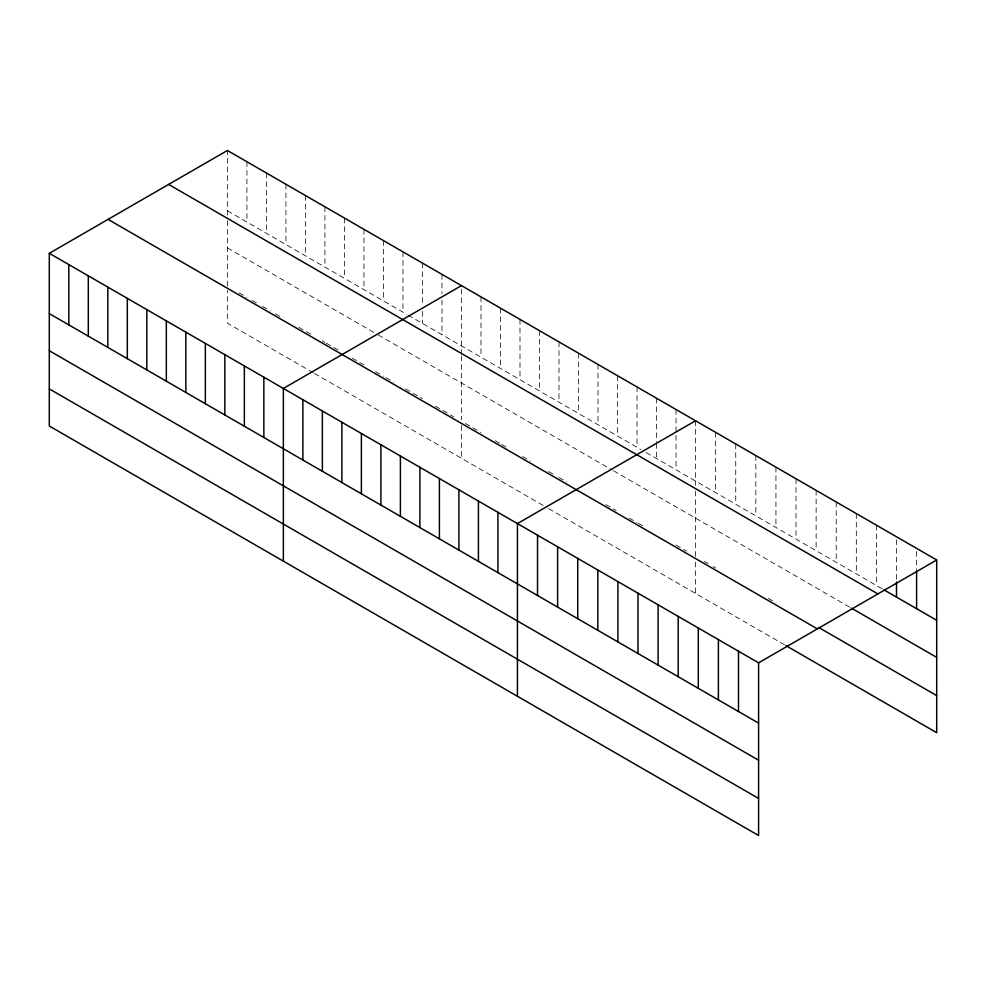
<?xml version="1.0" encoding="UTF-8"?>
<svg xmlns="http://www.w3.org/2000/svg" width="986" height="986" viewBox="0 0 986 986"><rect width="100%" height="100%" fill="white"/><g stroke="black" fill="none" stroke-linecap="round" stroke-linejoin="round"><path stroke-width="0.74" stroke-dasharray="4.93 3.7" d="M227.409 220.778L227.409 286.088M227.409 215.071L227.409 150.488M461.473 355.909L461.473 419.753M461.473 354.479L461.473 285.62M227.409 210.794L406.861 314.398M408.167 315.15L640.925 449.53M646.126 452.537L882.692 589.11M227.409 247.88L376.948 334.217M378.254 334.969L612.318 470.1M613.625 470.852L850.031 607.351M239.117 292.842L246.919 297.353M252.12 300.348L257.321 303.355M262.522 306.363L270.324 310.861M275.525 313.868L280.727 316.876M298.931 327.377L310.639 334.143M322.336 340.897L324.936 342.401M326.243 343.153L340.54 351.41M352.248 358.165L363.945 364.919M375.654 371.673L383.455 376.184M386.056 377.687L393.858 382.186M405.566 388.94L422.464 398.701M435.467 406.207L453.671 416.721M465.38 423.475L480.983 432.484M495.292 440.742L500.494 443.749M501.788 444.501L506.989 447.496M522.592 456.506L530.394 461.017M548.598 471.53L553.799 474.525M559 477.532L566.802 482.031M605.823 504.561L616.225 510.563M629.228 518.069L637.03 522.58M638.324 523.332L643.525 526.327M676.039 545.098L686.441 551.112M704.337 561.441L708.108 563.61M713.125 566.519L715.639 567.961M768.39 598.416L775.933 602.766M313.24 372.72L227.409 323.174L227.409 290.365M314.534 373.472L543.397 505.608M548.598 508.616L784.72 644.93M916.598 551.408L916.598 569.489M896.508 539.798L896.508 580.507M876.406 525.181L876.406 585.487M856.316 513.583L856.316 573.889M836.214 501.973L836.214 562.279M816.125 490.375L816.125 550.681M796.022 478.777L796.022 539.071M775.933 467.167L775.933 527.473M755.831 455.569L755.831 515.875M735.741 443.971L735.741 504.265M715.639 432.361L715.639 492.667M695.537 420.763L695.537 485.346M695.537 491.053L695.537 556.363M695.537 562.069L695.537 593.449M676.039 409.498L676.039 469.804M656.528 398.233L656.528 441.962M656.528 443.466L656.528 458.539M637.03 386.98L637.03 447.274M617.519 375.715L617.519 436.022M598.009 364.45L598.009 424.756M578.511 353.198L578.511 413.491M559 341.932L559 402.239M539.502 330.667L539.502 390.974M519.992 319.402L519.992 379.709M500.494 308.15L500.494 368.444M480.983 296.885L480.983 357.191M461.473 425.508L461.473 458.317M441.974 274.367L441.974 293.964M441.974 299.99L441.974 334.661M422.464 263.102L422.464 305.315M422.464 311.342L422.464 323.408M402.966 251.837L402.966 312.143M383.455 240.584L383.455 300.878M363.945 229.319L363.945 289.625M344.447 218.054L344.447 278.36M324.936 206.789L324.936 267.095M305.438 195.536L305.438 255.83M285.928 184.271L285.928 244.577M266.417 173.006L266.417 233.312M246.919 161.753L246.919 222.047"/><path stroke-width="1.48" d="M49.3 253.316L758.591 662.826L758.591 835.512L49.3 426.014L49.3 253.316L227.409 150.488L936.7 559.986L936.7 732.684L785.978 645.657M461.473 285.62L283.364 388.459L283.364 561.145M695.537 420.763L517.428 523.591L517.428 696.276M758.591 662.826L936.7 559.986M883.949 589.838L936.7 620.293M168.631 184.419L877.922 593.929M851.288 608.066L936.7 657.379M818.639 627.429L936.7 695.598M108.078 219.385L817.369 628.883M49.3 313.622L758.591 723.12M49.3 350.708L758.591 760.218M49.3 388.915L758.591 798.426M916.598 571.005L916.598 608.695M896.508 582.011L896.508 597.085M738.489 651.216L738.489 711.522M718.4 639.618L718.4 699.924M698.298 628.02L698.298 688.314M678.208 616.41L678.208 676.716M658.106 604.812L658.106 665.119M638.004 593.202L638.004 653.508M617.914 581.604L617.914 641.911M597.812 570.007L597.812 630.3M577.722 558.396L577.722 618.703M557.62 546.799L557.62 607.105M537.53 535.201L537.53 595.495M497.93 512.326L497.93 572.632M478.42 501.073L478.42 561.367M458.909 489.808L458.909 550.114M439.411 478.543L439.411 538.849M419.9 467.29L419.9 527.584M400.402 456.025L400.402 516.331M380.892 444.76L380.892 505.066M361.381 433.507L361.381 493.801M341.883 422.242L341.883 482.548M322.373 410.977L322.373 471.283M302.875 399.712L302.875 460.018M263.854 377.194L263.854 437.501M244.355 365.929L244.355 426.235M224.845 354.677L224.845 414.97M205.347 343.411L205.347 403.718M185.836 332.146L185.836 392.453M166.338 320.894L166.338 381.188M146.828 309.629L146.828 369.935M127.317 298.364L127.317 358.67M107.819 287.099L107.819 347.405M88.309 275.846L88.309 336.14M68.81 264.581L68.81 324.887"/></g></svg>
